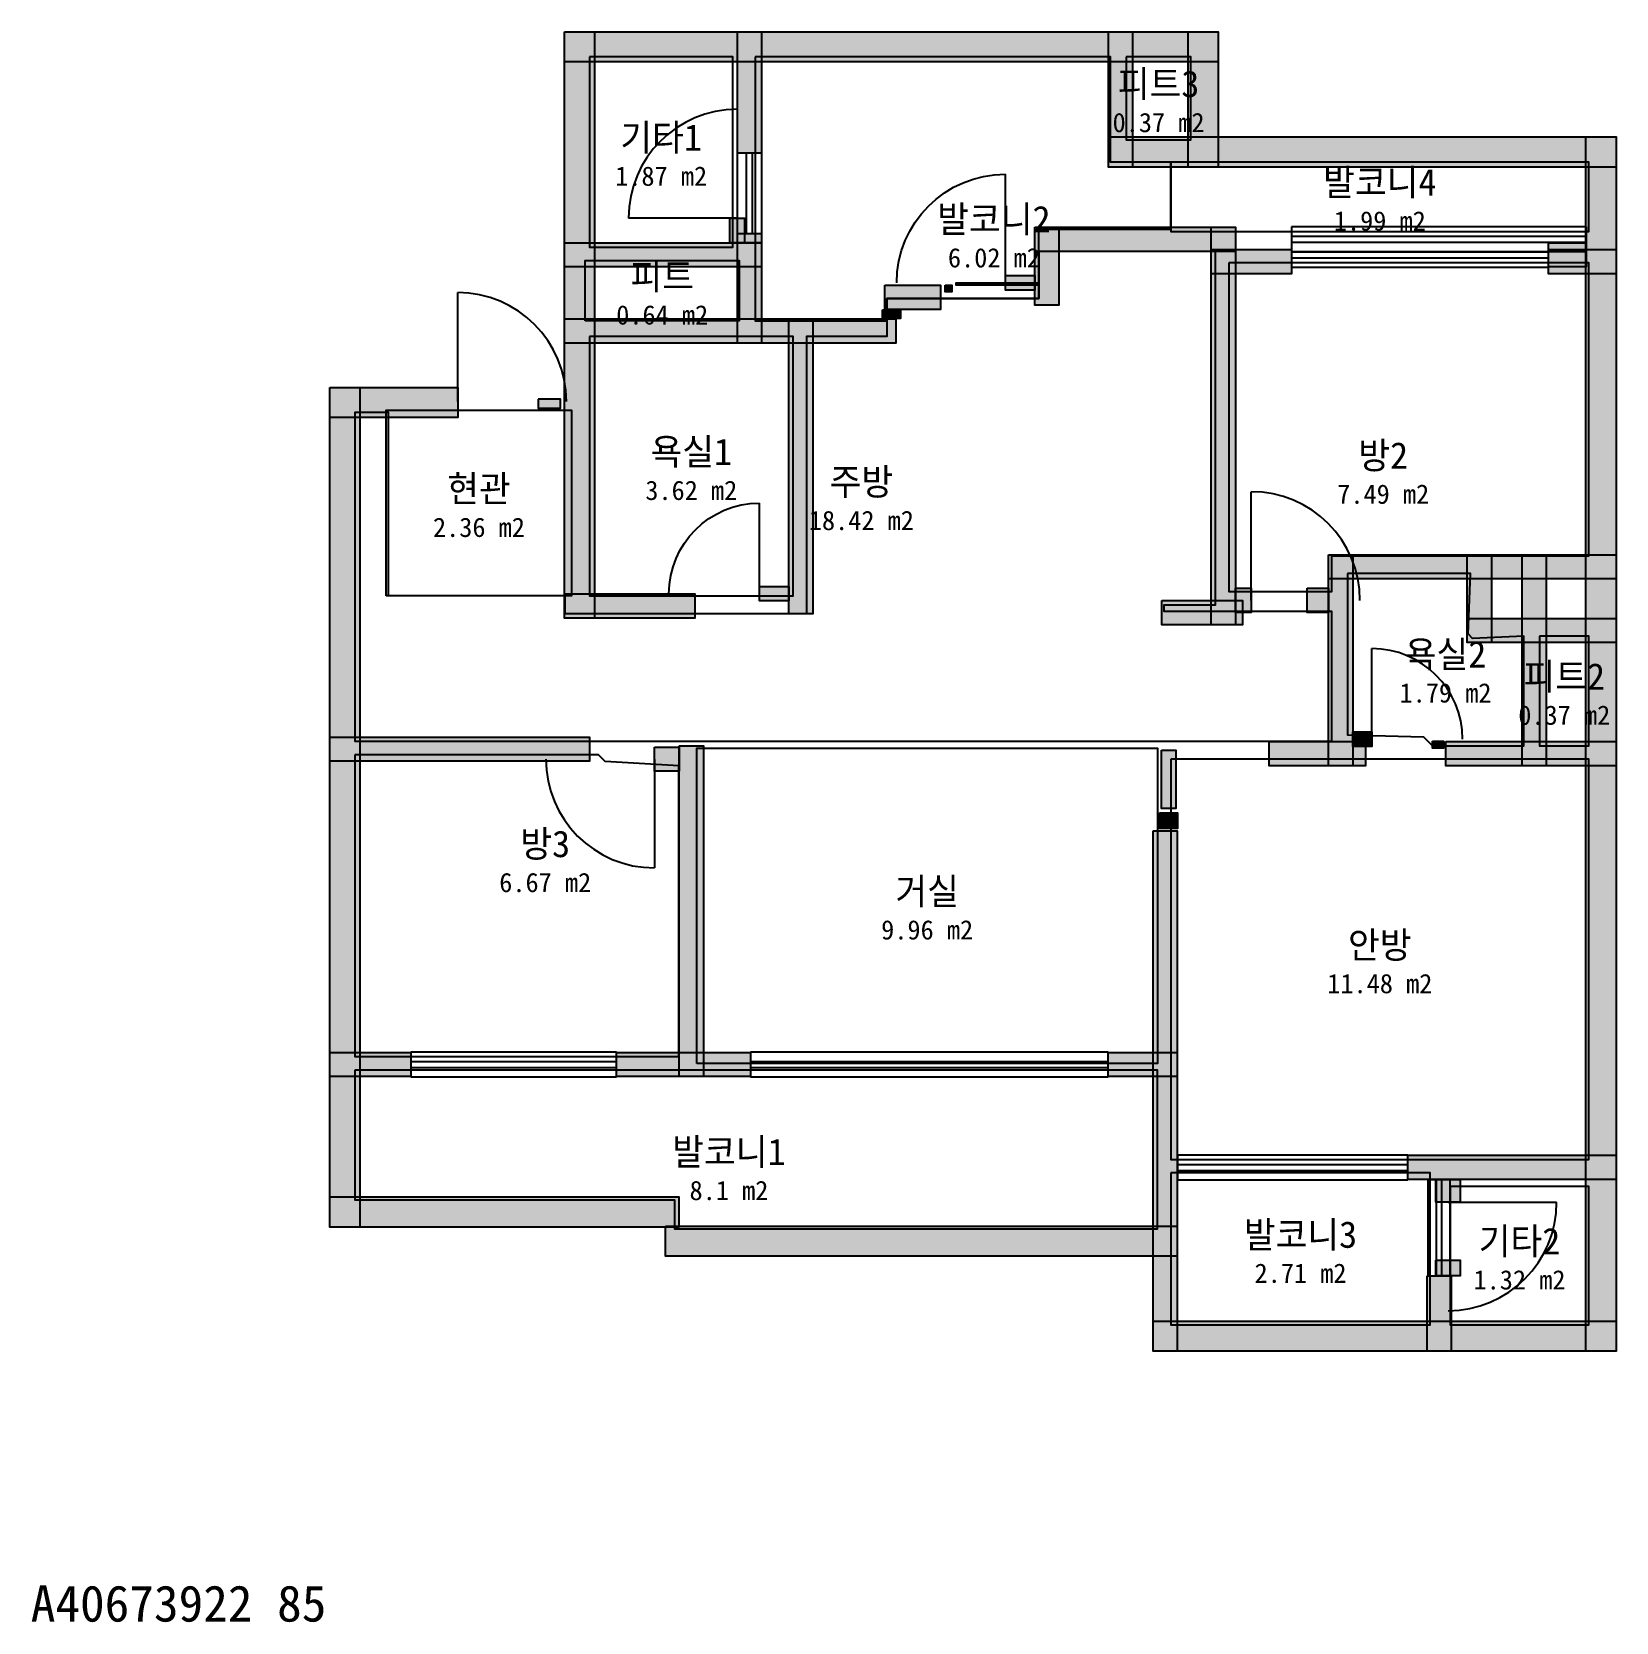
# Model space of a CAD drawing. Header units: millimetres. Extents: x 9 to 13134, y -905 to 12264.
import ezdxf
from ezdxf.enums import TextEntityAlignment as Align

# ---------------------------------------------------------------- set-up
doc = ezdxf.new("R2010")
doc.units = ezdxf.units.MM
for name, color, linetype in [('A-ANNO-TEXT', 7, 'Continuous'), ('A-AREA', 9, 'Continuous'), ('A-AREA-IDEN', 7, 'Continuous'), ('A-DOOR', 4, 'Continuous'), ('A-GLAZ', 5, 'Continuous'), ('A-WALL-EXTR', 7, 'Continuous'), ('A-WALL-PATT', 8, 'Continuous'), ('A-WALL-PRTN', 8, 'Continuous'), ('A-WALL-STRC', 7, 'Continuous')]:
    doc.layers.add(name, color=color, linetype=linetype)

# ---------------------------------------------------------------- blocks, each defined once
blk = doc.blocks.new('JJ-DOOR-SWING')
blk.add_line((0, 0), (0, 1000))
blk.add_arc((0, 0), 1000, 0, 90)
at = {"flags": 1}
for tag, p in [('WIDTH', (0, -150)), ('TYPE', (0, -250))]:
    blk.add_attdef(tag, p, '', height=80, dxfattribs=at)
blk = doc.blocks.new('JJ-WIN-DOUBLE')
for p, q in [((1000, 500), (0, 500)), ((0, 500), (0, -500)), ((1000, -500), (1000, 500)), ((0, 120), (1000, 120)), ((0, -120), (1000, -120)), ((0, -500), (1000, -500))]:
    blk.add_line(p, q)
at = {"flags": 1}
for tag, p in [('WIDTH', (0, -700)), ('TYPE', (0, -800))]:
    blk.add_attdef(tag, p, '', height=80, dxfattribs=at)

msp = doc.modelspace()

# ---------------------------------------------------------------- linework, layer by layer
at = {"layer": 'A-AREA'}
for points in [[(4630, 12056), (4630, 10481), (5815, 10481), (5815, 12056)], [(6000, 12056), (6000, 9870), (7093, 9870), (7093, 10056), (8352, 10056), (8352, 10167), (7667, 10167), (7667, 10185), (8352, 10185), (8352, 10630), (9444, 10630), (9444, 11185), (8944, 11185), (8944, 12056)], [(9074, 12056), (9074, 11370), (9611, 11370), (9611, 12056)], [(9444, 11185), (9444, 10611), (12907, 10611), (12907, 11185)], [(8352, 10444), (8352, 10056), (7093, 10056), (7093, 9741), (6426, 9741), (6426, 7444), (4426, 7444), (4426, 7593), (2963, 7593), (2963, 9111), (2685, 9111), (2685, 6389), (10778, 6389), (10778, 7463), (9389, 7463), (9389, 7519), (9815, 7519), (9815, 10444)], [(4593, 9870), (4593, 10370), (5870, 10370), (5870, 9870)], [(9926, 10352), (9926, 7630), (10778, 7630), (10778, 7926), (12907, 7926), (12907, 10352)], [(4630, 9741), (4630, 7593), (6315, 7593), (6315, 9741)], [(2944, 7593), (2944, 9130), (4481, 9130), (4481, 7593)], [(10907, 7778), (10907, 6444), (11537, 6426), (11611, 6352), (12370, 6352), (12370, 7259), (11944, 7241), (11907, 7278), (11926, 7778)], [(12500, 7259), (12500, 6352), (12907, 6352), (12907, 7259)], [(5519, 3722), (5519, 6333), (9333, 6333), (9333, 3722)], [(2685, 6278), (2685, 3778), (5370, 3778), (5370, 6185), (4759, 6222), (4704, 6278)], [(9444, 6241), (9444, 2926), (12907, 2926), (12907, 6241)], [(2685, 3667), (2685, 2593), (5333, 2593), (5333, 2352), (9333, 2352), (9333, 3667)], [(9444, 2815), (9444, 1556), (11593, 1556), (11593, 2815)], [(11759, 2704), (11759, 1556), (12907, 1556), (12907, 2704)]]:
    msp.add_lwpolyline(points, close=True, dxfattribs=at)
at = {"layer": 'A-WALL-EXTR'}
for points in [[(4421, 12263), (4671, 12263), (4671, 7409), (4421, 7409)], [(4422, 12264), (9837, 12264), (9837, 12014), (4422, 12014)], [(9588, 12263), (9838, 12263), (9838, 11144), (9588, 11144)], [(8928, 11394), (13133, 11394), (13133, 11144), (8928, 11144)], [(12884, 11393), (13134, 11393), (13134, 1339), (12884, 1339)], [(7574, 10167), (7630, 10167), (7630, 10111), (7574, 10111)], [(7056, 9963), (7204, 9963), (7204, 9889), (7056, 9889)], [(2477, 9319), (2727, 9319), (2727, 2367), (2477, 2367)], [(2478, 9319), (3537, 9319), (3537, 9069), (2478, 9069)], [(4204, 9222), (4204, 9148), (4389, 9148), (4389, 9222)], [(11611, 6389), (11704, 6389), (11704, 6333), (11611, 6333)], [(9352, 5796), (9500, 5796), (9500, 5667), (9352, 5667)], [(2478, 2616), (5370, 2616), (5370, 2366), (2478, 2366)], [(5259, 2375), (9498, 2375), (9498, 2125), (5259, 2125)], [(9298, 1588), (13133, 1588), (13133, 1338), (9298, 1338)]]:
    msp.add_lwpolyline(points, close=True, dxfattribs=at)
at = {"layer": 'A-WALL-PATT', "color": 8}
for points in [[(4421, 12263), (4671, 12263), (4421, 7409), (4671, 7409)], [(4422, 12264), (9837, 12264), (4422, 12014), (9837, 12014)], [(5854, 12263), (6054, 12263), (5854, 11259), (6054, 11259)], [(8928, 12263), (9128, 12263), (8928, 11144), (9128, 11144)], [(9588, 12263), (9838, 12263), (9588, 11144), (9838, 11144)], [(8928, 11394), (13133, 11394), (8928, 11144), (13133, 11144)], [(12884, 11393), (13134, 11393), (12884, 1339), (13134, 1339)], [(5792, 10722), (5912, 10722), (5792, 10517), (5912, 10517)], [(5854, 10593), (6054, 10593), (5854, 9687), (6054, 9687)], [(5854, 10593), (6054, 10593), (5854, 10517), (6054, 10517)], [(8317, 10646), (9980, 10646), (8317, 10446), (9980, 10446)], [(8317, 10646), (8517, 10646), (8317, 10000), (8517, 10000)], [(9780, 10646), (9980, 10646), (9780, 7354), (9980, 7354)], [(4422, 10517), (6054, 10517), (4422, 10317), (6054, 10317)], [(9780, 10461), (10444, 10461), (9780, 10261), (10444, 10261)], [(12574, 10517), (12885, 10517), (12574, 10317), (12885, 10317)], [(12574, 10461), (13133, 10461), (12574, 10261), (13133, 10261)], [(7074, 10165), (7537, 10165), (7074, 9965), (7537, 9965)], [(7574, 10167), (7574, 10111), (7630, 10111)], [(7630, 10111), (7630, 10167), (7574, 10167)], [(8074, 10245), (8317, 10245), (8074, 10125), (8317, 10125)], [(4422, 9887), (7167, 9887), (4422, 9687), (7167, 9687)], [(6280, 9887), (6480, 9887), (6280, 7444), (6480, 7444)], [(7056, 9963), (7056, 9889), (7204, 9889)], [(7204, 9889), (7204, 9963), (7056, 9963)], [(2477, 9319), (2727, 9319), (2477, 2367), (2727, 2367)], [(2478, 9319), (3537, 9319), (2478, 9069), (3537, 9069)], [(4389, 9222), (4204, 9222), (4204, 9148)], [(4204, 9148), (4389, 9148), (4389, 9222)], [(10752, 7933), (13133, 7933), (10752, 7733), (13133, 7733)], [(10752, 7933), (10952, 7933), (10752, 6187), (10952, 6187)], [(11900, 7933), (12100, 7933), (11900, 7206), (12100, 7206)], [(12354, 7933), (12554, 7933), (12354, 6187), (12554, 6187)], [(6037, 7671), (6280, 7671), (6037, 7551), (6280, 7551)], [(9980, 7656), (10111, 7656), (9980, 7456), (10111, 7456)], [(10574, 7656), (10752, 7656), (10574, 7456), (10752, 7456)], [(4422, 7609), (5500, 7609), (4422, 7409), (5500, 7409)], [(9370, 7554), (10037, 7554), (9370, 7354), (10037, 7354)], [(11900, 7406), (13133, 7406), (11900, 7206), (13133, 7206)], [(10952, 6467), (11111, 6467), (10952, 6347), (11111, 6347)], [(2478, 6424), (4630, 6424), (2478, 6224), (4630, 6224)], [(5167, 6341), (5372, 6341), (5167, 6141), (5372, 6141)], [(5372, 6352), (5572, 6352), (5372, 3613), (5572, 3613)], [(10259, 6387), (11056, 6387), (10259, 6187), (11056, 6187)], [(11611, 6389), (11611, 6333), (11704, 6333)], [(11704, 6333), (11704, 6389), (11611, 6389)], [(11722, 6387), (13133, 6387), (11722, 6187), (13133, 6187)], [(9366, 6315), (9486, 6315), (9366, 5833), (9486, 5833)], [(9352, 5796), (9352, 5667), (9500, 5667)], [(9500, 5667), (9500, 5796), (9352, 5796)], [(9298, 5648), (9498, 5648), (9298, 1339), (9498, 1339)], [(2478, 3813), (3148, 3813), (2478, 3613), (3148, 3613)], [(4852, 3813), (5963, 3813), (4852, 3613), (5963, 3613)], [(8926, 3813), (9498, 3813), (8926, 3613), (9498, 3613)], [(11407, 2961), (13133, 2961), (11407, 2761), (13133, 2761)], [(11641, 2761), (11841, 2761), (11641, 2574), (11841, 2574)], [(2478, 2616), (5370, 2616), (2478, 2366), (5370, 2366)], [(5259, 2375), (9498, 2375), (5259, 2125), (9498, 2125)], [(11641, 2093), (11841, 2093), (11641, 1963), (11841, 1963)], [(11567, 1963), (11767, 1963), (11567, 1339), (11767, 1339)], [(9298, 1588), (13133, 1588), (9298, 1338), (13133, 1338)]]:
    msp.add_solid(points, dxfattribs=at)
at = {"layer": 'A-WALL-PRTN'}
for points in [[(5792, 10722), (5912, 10722), (5912, 10517), (5792, 10517)], [(8074, 10245), (8317, 10245), (8317, 10125), (8074, 10125)], [(6037, 7671), (6280, 7671), (6280, 7551), (6037, 7551)], [(10952, 6467), (11111, 6467), (11111, 6347), (10952, 6347)], [(9366, 6315), (9486, 6315), (9486, 5833), (9366, 5833)]]:
    msp.add_lwpolyline(points, close=True, dxfattribs=at)
at = {"layer": 'A-WALL-STRC'}
for points in [[(5854, 12263), (6054, 12263), (6054, 11259), (5854, 11259)], [(8928, 12263), (9128, 12263), (9128, 11144), (8928, 11144)], [(5854, 10593), (6054, 10593), (6054, 9687), (5854, 9687)], [(5854, 10593), (6054, 10593), (6054, 10517), (5854, 10517)], [(8317, 10646), (9980, 10646), (9980, 10446), (8317, 10446)], [(8317, 10646), (8517, 10646), (8517, 10000), (8317, 10000)], [(9780, 10646), (9980, 10646), (9980, 7354), (9780, 7354)], [(4422, 10517), (6054, 10517), (6054, 10317), (4422, 10317)], [(9780, 10461), (10444, 10461), (10444, 10261), (9780, 10261)], [(12574, 10517), (12885, 10517), (12885, 10317), (12574, 10317)], [(12574, 10461), (13133, 10461), (13133, 10261), (12574, 10261)], [(7074, 10165), (7537, 10165), (7537, 9965), (7074, 9965)], [(4422, 9887), (7167, 9887), (7167, 9687), (4422, 9687)], [(6280, 9887), (6480, 9887), (6480, 7444), (6280, 7444)], [(10752, 7933), (13133, 7933), (13133, 7733), (10752, 7733)], [(10752, 7933), (10952, 7933), (10952, 6187), (10752, 6187)], [(11900, 7933), (12100, 7933), (12100, 7206), (11900, 7206)], [(12354, 7933), (12554, 7933), (12554, 6187), (12354, 6187)], [(9980, 7656), (10111, 7656), (10111, 7456), (9980, 7456)], [(10574, 7656), (10752, 7656), (10752, 7456), (10574, 7456)], [(4422, 7609), (5500, 7609), (5500, 7409), (4422, 7409)], [(9370, 7554), (10037, 7554), (10037, 7354), (9370, 7354)], [(11900, 7406), (13133, 7406), (13133, 7206), (11900, 7206)], [(2478, 6424), (4630, 6424), (4630, 6224), (2478, 6224)], [(5167, 6341), (5372, 6341), (5372, 6141), (5167, 6141)], [(5372, 6352), (5572, 6352), (5572, 3613), (5372, 3613)], [(10259, 6387), (11056, 6387), (11056, 6187), (10259, 6187)], [(11722, 6387), (13133, 6387), (13133, 6187), (11722, 6187)], [(9298, 5648), (9498, 5648), (9498, 1339), (9298, 1339)], [(2478, 3813), (3148, 3813), (3148, 3613), (2478, 3613)], [(4852, 3813), (5963, 3813), (5963, 3613), (4852, 3613)], [(8926, 3813), (9498, 3813), (9498, 3613), (8926, 3613)], [(11407, 2961), (13133, 2961), (13133, 2761), (11407, 2761)], [(11641, 2761), (11841, 2761), (11841, 2574), (11641, 2574)], [(11641, 2093), (11841, 2093), (11841, 1963), (11641, 1963)], [(11567, 1963), (11767, 1963), (11767, 1339), (11567, 1339)]]:
    msp.add_lwpolyline(points, close=True, dxfattribs=at)

# ---------------------------------------------------------------- block references
at = {"layer": 'A-DOOR'}
for p, xscale, yscale, rotation in [((5852, 10722), 0.9, 0.9, 90), ((8074, 10185), 0.9, -0.9, 180), ((6037, 7611), 0.75, -0.75, 180), ((5167, 6241), 0.9, 0.9, 180), ((11741, 2574), 0.9, 0.9, -90)]:
    msp.add_blockref('JJ-DOOR-SWING', p, dxfattribs=dict(at, xscale=xscale, yscale=yscale, rotation=rotation))
for p, xscale, yscale in [((3537, 9204), 0.9, 0.9), ((10111, 7556), 0.9, 0.9), ((11111, 6407), 0.75, 0.75)]:
    msp.add_blockref('JJ-DOOR-SWING', p, dxfattribs=dict(at, xscale=xscale, yscale=yscale))
at = {"layer": 'A-GLAZ', "rotation": 90}
for p, xscale, yscale in [((5954, 10593), 0.6666666666666661, 0.2037037037037037), ((11667, 1963), 0.7962962962962961, 0.1851851851851852)]:
    msp.add_blockref('JJ-WIN-DOUBLE', p, dxfattribs=dict(at, xscale=xscale, yscale=yscale))
at = {"layer": 'A-GLAZ', "yscale": 0.2037037037037037}
for p, xscale in [((10444, 10546), 2.444444444444443), ((10444, 10417), 2.12962962962963), ((3148, 3713), 1.703703703703704), ((5963, 3713), 2.962962962962964), ((9500, 2861), 1.907407407407407)]:
    msp.add_blockref('JJ-WIN-DOUBLE', p, dxfattribs=dict(at, xscale=xscale))

# ---------------------------------------------------------------- texts
at = {"layer": 'A-ANNO-TEXT'}
msp.add_text('A40673922 85', height=300, dxfattribs=at).set_placement((0, -900))
at = {"layer": 'A-AREA-IDEN'}
for s, height, p in [('피트3', 220, (9343, 11833)), ('0.37 m2', 160, (9343, 11513)), ('기타1', 220, (5222, 11389)), ('1.87 m2', 160, (5222, 11069)), ('발코니4', 220, (11176, 11018)), ('발코니2', 220, (7979, 10713)), ('1.99 m2', 160, (11176, 10698)), ('6.02 m2', 160, (7979, 10393)), ('피트', 220, (5231, 10240)), ('0.64 m2', 160, (5231, 9920)), ('욕실1', 220, (5472, 8787)), ('방2', 220, (11204, 8756)), ('현관', 220, (3713, 8481)), ('주방', 220, (6881, 8538)), ('3.62 m2', 160, (5472, 8467)), ('7.49 m2', 160, (11204, 8436)), ('2.36 m2', 160, (3713, 8161)), ('18.42 m2', 160, (6881, 8218)), ('욕실2', 220, (11720, 7110)), ('피트2', 220, (12704, 6926)), ('1.79 m2', 160, (11720, 6790)), ('0.37 m2', 160, (12704, 6606)), ('방3', 220, (4262, 5540)), ('6.67 m2', 160, (4262, 5220)), ('거실', 220, (7426, 5148)), ('9.96 m2', 160, (7426, 4828)), ('안방', 220, (11176, 4703)), ('11.48 m2', 160, (11176, 4383)), ('발코니1', 220, (5784, 2990)), ('8.1 m2', 160, (5784, 2670)), ('발코니3', 220, (10519, 2305)), ('기타2', 220, (12333, 2250)), ('2.71 m2', 160, (10519, 1985)), ('1.32 m2', 160, (12333, 1930))]:
    msp.add_text(s, height=height, dxfattribs=at).set_placement(p, align=Align.MIDDLE_CENTER)

doc.saveas('drawing.dxf')
